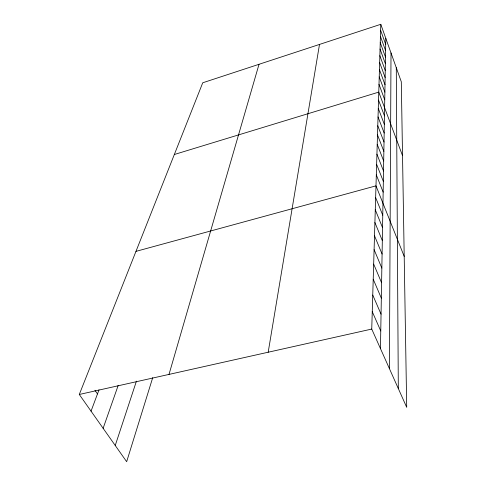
<?xml version="1.0" encoding="UTF-8"?>
<svg xmlns="http://www.w3.org/2000/svg" width="486" height="486" viewBox="0 0 486 486"><rect width="100%" height="100%" fill="white"/><g stroke="black" fill="none" stroke-linecap="round" stroke-linejoin="round"><path stroke-width="0.73" d="M389.395 368.576L391.011 52.95M380.459 348.577L385.805 38.358M380.787 24.3L401.302 81.776L406.709 407.335L371.741 329.065L380.787 24.3L202.741 82.778L79.291 394.474L126.664 461.7L152.719 377.658M268.187 352.228L319.496 44.426M169.007 374.408L259.02 64.292M115.237 445.486L136.438 381.146M103.129 428.312L118.226 385.319M91.046 411.156L99.016 389.815M174.328 154.505L378.77 92.115L402.53 155.654M135.965 251.371L375.994 185.846L404.206 256.395M79.291 394.474L371.741 329.065M94.934 390.264L97.473 393.939M372.258 311.66L380.763 330.966M372.75 295.069L381.054 314.163M373.224 279.231L381.328 298.118M373.667 264.105L381.595 282.779M374.099 249.64L381.844 268.102M374.512 235.789L382.087 254.044M374.906 222.521L382.318 240.564M375.283 209.794L382.543 227.636M375.642 197.583L382.755 215.213M376.316 174.893L383.156 192.128M376.632 164.341L383.339 181.387M376.929 154.171L383.521 171.029M377.221 144.36L383.691 161.03M377.5 134.895L383.855 151.383M377.774 125.753L384.019 142.058M378.035 116.919L384.171 133.043M378.29 108.378L384.323 124.325M378.533 100.116L384.469 115.893M379.001 84.37L384.742 99.812M379.226 76.867L384.876 92.14M379.438 69.589L385.003 84.704M379.651 62.536L385.131 77.493M379.852 55.69L385.252 70.488M380.052 49.043L385.368 63.69M380.429 36.322L385.592 50.666M380.24 42.592L385.483 57.087M380.611 30.223L385.696 44.426M396.284 67.712L398.313 388.545"/></g></svg>
